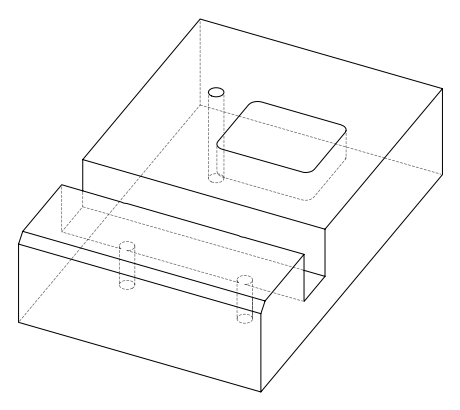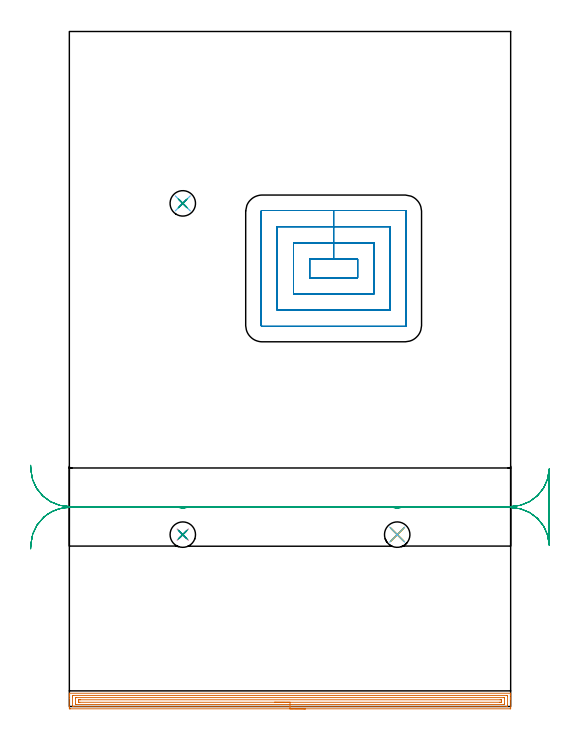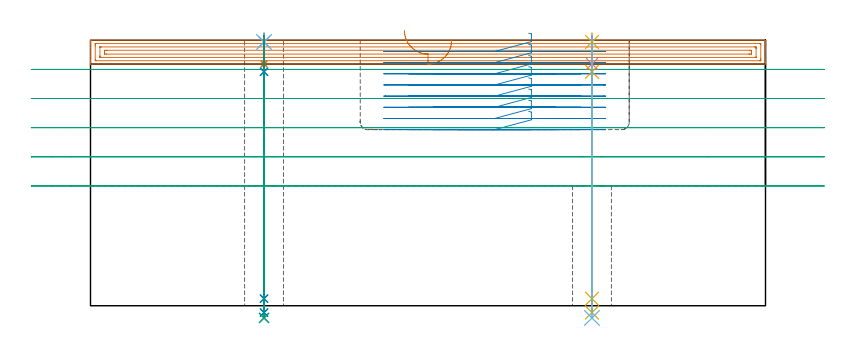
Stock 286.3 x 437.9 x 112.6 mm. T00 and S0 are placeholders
(PLAN: 15 operations, 12 tool changes, 37.9 min)
(1 AREA_MILL | FG_CHAMFER_SURFACE | UGT0205_001 | 9.38 min | 14599 mm3)
(2 MILL_RECTANGULAR_POCKET | POCKET_RECTANGULAR_STRAIGHT | UGT0201_095 | Follow Part, ap 5, ae 75% | 15.1 min | 407013 mm3)
(3 MILL_RECTANGULAR_SLOT | SLOT_RECTANGULAR | UGT0201_005 | Follow Part, ap 12.5, ae 75% | 10.07 min | 895576 mm3)
(4 SPOT_DRILL | STEP1HOLE | NXT0321_9005460120000 | 0.03 min | 0 mm3)
(5 SPOT_DRILL_1 | STEP1HOLE_1 | NXT0321_9005460120000 | 0.03 min | 0 mm3)
(6 SPOT_DRILL_2 | STEP1HOLE_2 | NXT0321_9005460120000 | 0.03 min | 31 mm3)
(7 DRILL_BLIND_HOLE_INTO_CENTER | STEP1HOLE | NXT0301_038 | 0.05 min | 0 mm3)
(8 GUN_DRILL_THROUGH_HOLE | STEP1HOLE | UGT0307_002 | 0.54 min | 1386 mm3)
(9 SPADE_DRILL_TO_ENLARGE_THROUGH_HOLE | STEP1HOLE | UGT0306_007 | 0.48 min | 9575 mm3)
(10 DRILL_BLIND_HOLE_INTO_CENTER_1 | STEP1HOLE_1 | NXT0301_038 | 0.05 min | 0 mm3)
(11 GUN_DRILL_THROUGH_HOLE_1 | STEP1HOLE_1 | UGT0307_002 | 0.54 min | 1413 mm3)
(12 SPADE_DRILL_TO_ENLARGE_THROUGH_HOLE_1 | STEP1HOLE_1 | UGT0306_007 | 0.48 min | 9669 mm3)
(13 DRILL_BLIND_HOLE_INTO_CENTER_2 | STEP1HOLE_2 | NXT0301_038 | 0.05 min | 262 mm3)
(14 GUN_DRILL_THROUGH_HOLE_2 | STEP1HOLE_2 | UGT0307_002 | 0.54 min | 2879 mm3)
(15 SPADE_DRILL_TO_ENLARGE_THROUGH_HOLE_2 | STEP1HOLE_2 | UGT0306_007 | 0.48 min | 20868 mm3)
(TOOL UGT0205_001 | Chamfer Mill 20 x 3 x 45 deg. | D20 FL50 Z2)
(TOOL UGT0201_095 | End mill 20 mm | D20 R3 FL38 Z4)
(TOOL UGT0201_005 | End Mill 50 mm | D50 FL150 Z8)
(TOOL NXT0321_9005460120000 | NC Spot Drill, 142deg, 12mm, Carbide, Uncoated | D12 PA142 FL30 Z2)
(TOOL NXT0301_038 | Carbide Drill 6.7mm [860.1-0670-034A1-MM 2214] | D6.7 PA140 FL53 Z2)
(TOOL UGT0307_002 | Gun Drill 6 mm | D6 PA130 FL24 Z1)
(TOOL UGT0306_007 | Spade Drill 16.5mm | D16.5 PA132 FL10 Z2)
(OP 1 AREA_MILL)
G17 G21 G94 G90
T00 M6
G54
G17 G0 G90 X153.15 Y-1.5 S1061 M3
G43 Z122.6 H0
Z112.5
G94 G1 X153.112 Z111.628 F250.
X152.998 Z110.764
X152.809 Z109.912
X152.547 Z109.08
X152.213 Z108.274
X151.81 Z107.5
X151.342 Z106.764
X150.81 Z106.072
X150.221 Z105.429
X149.578 Z104.84
X148.886 Z104.308
X148.15 Z103.84
X147.376 Z103.437
X146.57 Z103.103
X145.738 Z102.841
X144.886 Z102.652
X144.022 Z102.538
X143.15 Z102.5
X0.621
X0.034 Y-1.494 Z102.504
X0.007 Y-1.492 Z102.506
X0.003 Y-0.908 Z103.09
X0. Y-0.288 Z103.71
Y5.333 Z109.328
Y6.768 Z110.764
Y7.116 Z111.111
Y7.813 Z111.813
Y8.137 Z112.137
X0.007 Y8.545 Z112.537
X0.01 Y8.597 Z112.588
X0.175 Y8.6 Z112.6
X286.125
X286.29 Y8.597 Z112.588
X286.293 Y8.545 Z112.536
X286.3 Y8.137 Z112.136
Y7.813 Z111.813
Y7.116 Z111.111
Y5.876 Z109.873
Y5.333 Z109.328
Y4.713 Z108.709
Y-0.908 Z103.09
X286.298 Y-1.181 Z102.816
X286.29 Y-1.492 Z102.506
X285.979 Y-1.499 Z102.499
X143.15 Y-1.5 Z102.5
Y-0.086 Z103.914
X2.409 Y-0.085 Z103.915
X2.339 Y-0.084 Z103.916
X2.2 Y-0.079 Z103.921
X2.01 Y-0.068 Z103.932
X2.008 Y-0.016 Z103.984
X2.001 Y0.39 Z104.39
X2. Y6.225 Z110.225
Y6.632 Z110.632
X2.004 Y7.116 Z111.116
X2.007 Y7.166 Z111.166
X2.008 Y7.174 Z111.174
X2.038 Y7.179 Z111.179
X2.13 Y7.182 Z111.182
X2.269 Y7.185 Z111.185
X2.339 Y7.186 Z111.186
X283.891 Y7.185 Z111.185
X283.961 Y7.184 Z111.184
X284.1 Y7.179 Z111.179
X284.29 Y7.168 Z111.168
X284.292 Y7.116 Z111.116
X284.299 Y6.71 Z110.71
X284.3 Y0.875 Z104.875
Y0.468 Z104.468
X284.296 Y-0.016 Z103.984
X284.293 Y-0.066 Z103.934
X284.292 Y-0.074 Z103.926
X284.262 Y-0.079 Z103.921
X284.171 Y-0.082 Z103.918
X284.031 Y-0.085 Z103.915
X283.961 Y-0.086 Z103.914
X143.15
Y1.328 Z105.328
X4.635 Y1.329 Z105.329
X4.196 Y1.333 Z105.333
X4.051 Y1.335 Z105.335
X4.01 Y1.343 Z105.343
X4.005 Y1.441 Z105.441
X4.002 Y1.572 Z105.572
X4. Y1.767 Z105.767
Y1.962 Z105.962
X4.001 Y5.527 Z109.527
X4.009 Y5.723 Z109.723
X4.013 Y5.765 Z109.765
X4.032 Y5.768 Z109.768
X4.086 Y5.77 Z109.77
X4.196 Y5.771 Z109.771
X4.65 Y5.772 Z109.772
X281.665 Y5.771 Z109.771
X282.104 Y5.767 Z109.767
X282.249 Y5.765 Z109.765
X282.29 Y5.757 Z109.757
X282.295 Y5.659 Z109.659
X282.298 Y5.528 Z109.528
X282.3 Y5.333 Z109.333
Y5.138 Z109.138
X282.299 Y1.573 Z105.573
X282.291 Y1.377 Z105.377
X282.287 Y1.335 Z105.335
X282.268 Y1.332 Z105.332
X282.214 Y1.33 Z105.33
X282.104 Y1.329 Z105.329
X281.65 Y1.328 Z105.328
X143.15
Y2.743 Z106.743
X6.792
X6.056 Y2.748 Z106.748
X6.019 Y2.749 Z106.749
X6.01 Y2.786 Z106.786
X6.005 Y2.892 Z106.892
X6.002 Y3.106 Z107.106
X6. Y3.533 Z107.533
X6.002 Y3.987 Z107.987
X6.005 Y4.206 Z108.206
X6.01 Y4.314 Z108.314
X6.022 Y4.351 Z108.351
X6.072 Y4.353 Z108.353
X6.877 Y4.357 Z108.357
X6.961
X279.508
X280.244 Y4.352 Z108.352
X280.281 Y4.351 Z108.351
X280.29 Y4.314 Z108.314
X280.295 Y4.208 Z108.208
X280.298 Y3.994 Z107.994
X280.3 Y3.567 Z107.567
X280.298 Y3.113 Z107.113
X280.295 Y2.894 Z106.894
X280.29 Y2.786 Z106.786
X280.278 Y2.749 Z106.749
X280.228 Y2.747 Z106.747
X279.423 Y2.743 Z106.743
X279.339
X143.15
X142.278 Z106.781
X141.414 Z106.895
X140.562 Z107.083
X139.73 Z107.346
X138.924 Z107.68
X138.15 Z108.082
X137.414 Z108.551
X136.722 Z109.082
X136.079 Z109.672
X135.49 Z110.315
X134.958 Z111.007
X134.49 Z111.743
X134.087 Z112.516
X133.753 Z113.322
X133.491 Z114.154
X133.302 Z115.006
X133.188 Z115.871
X133.15 Z116.743
G0 Z122.6
M5
M2
(OP 2 MILL_RECTANGULAR_POCKET)
G17 G21 G94 G90
T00 M6
G54
G17 G0 G90 X185.873 Y278.1 S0 M3
G43 Z122.6 H0
Z115.6
G94 G1 X187. Z115.298 F250.
Y290.3 Z112.029
X171.45 Z107.862
X155.9 F500.
Y278.1
X187.
Y290.3
X171.45
Y300.8
X145.4
Y267.6
X197.5
Y300.8
X171.45
Y311.3
X134.9
Y257.1
X208.
Y311.3
X171.45
Y321.8
X125.1
G3 X124.4 Y321.1 R0.7
G1 Y247.3
G3 X125.1 Y246.6 R0.7
G1 X217.8
G3 X218.5 Y247.3 R0.7
G1 Y321.1
G3 X217.8 Y321.8 R0.7
G1 X171.45
X170.45
G0 X185.873 Y278.1 Z110.862
G1 X187. Z110.561 F250.
Y290.3 Z107.292
X171.45 Z103.125
X155.9 F500.
Y278.1
X187.
Y290.3
X171.45
Y300.8
X145.4
Y267.6
X197.5
Y300.8
X171.45
Y311.3
X134.9
Y257.1
X208.
Y311.3
X171.45
Y321.8
X125.1
G3 X124.4 Y321.1 R0.7
G1 Y247.3
G3 X125.1 Y246.6 R0.7
G1 X217.8
G3 X218.5 Y247.3 R0.7
G1 Y321.1
G3 X217.8 Y321.8 R0.7
G1 X171.45
X170.45
G0 X185.873 Y278.1 Z106.125
G1 X187. Z105.823 F250.
Y290.3 Z102.554
X171.45 Z98.387
X155.9 F500.
Y278.1
X187.
Y290.3
X171.45
Y300.8
X145.4
Y267.6
X197.5
Y300.8
X171.45
Y311.3
X134.9
Y257.1
X208.
Y311.3
X171.45
Y321.8
X125.1
G3 X124.4 Y321.1 R0.7
G1 Y247.3
G3 X125.1 Y246.6 R0.7
G1 X217.8
G3 X218.5 Y247.3 R0.7
G1 Y321.1
G3 X217.8 Y321.8 R0.7
G1 X171.45
X170.45
G0 X185.873 Y278.1 Z101.387
G1 X187. Z101.086 F250.
Y290.3 Z97.817
X171.45 Z93.65
X155.9 F500.
Y278.1
X187.
Y290.3
X171.45
Y300.8
X145.4
Y267.6
X197.5
Y300.8
X171.45
Y311.3
X134.9
Y257.1
X208.
Y311.3
X171.45
Y321.8
X125.1
G3 X124.4 Y321.1 R0.7
G1 Y247.3
G3 X125.1 Y246.6 R0.7
G1 X217.8
G3 X218.5 Y247.3 R0.7
G1 Y321.1
G3 X217.8 Y321.8 R0.7
G1 X171.45
X170.45
G0 X185.873 Y278.1 Z96.65
G1 X187. Z96.348 F250.
Y290.3 Z93.079
X171.45 Z88.912
X155.9 F500.
Y278.1
X187.
Y290.3
X171.45
Y300.8
X145.4
Y267.6
X197.5
Y300.8
X171.45
Y311.3
X134.9
Y257.1
X208.
Y311.3
X171.45
Y321.8
X125.1
G3 X124.4 Y321.1 R0.7
G1 Y247.3
G3 X125.1 Y246.6 R0.7
G1 X217.8
G3 X218.5 Y247.3 R0.7
G1 Y321.1
G3 X217.8 Y321.8 R0.7
G1 X171.45
X170.45
G0 X185.873 Y278.1 Z91.912
G1 X187. Z91.611 F250.
Y290.3 Z88.342
X171.45 Z84.175
X155.9 F500.
Y278.1
X187.
Y290.3
X171.45
Y300.8
X145.4
Y267.6
X197.5
Y300.8
X171.45
Y311.3
X134.9
Y257.1
X208.
Y311.3
X171.45
Y321.8
X125.1
G3 X124.4 Y321.1 R0.7
G1 Y247.3
G3 X125.1 Y246.6 R0.7
G1 X217.8
G3 X218.5 Y247.3 R0.7
G1 Y321.1
G3 X217.8 Y321.8 R0.7
G1 X171.45
X170.45
G0 X185.873 Y278.1 Z87.175
G1 X187. Z86.873 F250.
Y290.3 Z83.604
X171.45 Z79.437
X155.9 F500.
Y278.1
X187.
Y290.3
X171.45
Y300.8
X145.4
Y267.6
X197.5
Y300.8
X171.45
Y311.3
X134.9
Y257.1
X208.
Y311.3
X171.45
Y321.8
X125.1
G3 X124.4 Y321.1 R0.7
G1 Y247.3
G3 X125.1 Y246.6 R0.7
G1 X217.8
G3 X218.5 Y247.3 R0.7
G1 Y321.1
G3 X217.8 Y321.8 R0.7
G1 X171.45
X170.45
G0 X185.873 Y278.1 Z82.437
G1 X187. Z82.136 F250.
Y290.3 Z78.867
X171.45 Z74.7
X155.9 F500.
Y278.1
X187.
Y290.3
X171.45
Y300.8
X145.4
Y267.6
X197.5
Y300.8
X171.45
Y311.3
X134.9
Y257.1
X208.
Y311.3
X171.45
Y321.8
X125.1
G3 X124.4 Y321.1 R0.7
G1 Y247.3
G3 X125.1 Y246.6 R0.7
G1 X217.8
G3 X218.5 Y247.3 R0.7
G1 Y321.1
G3 X217.8 Y321.8 R0.7
G1 X171.45
X170.45
G0 Z122.6
M5
M2
(OP 3 MILL_RECTANGULAR_SLOT)
G17 G21 G94 G90
T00 M6
G54
G17 G0 G90 X-25.117 Y102.328 S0 M3
G43 Z122.6 H0
Z100.24
G94 G1 X-24.97 Y105.324 F250.
G2 X-16.518 Y122.865 R25. F500.
X-7.907 Y127.817 R25. F361.
X0. Y129.1 R25. F279.
G1 X69.732
G2 X73.6 Y128.799 R25.
X77.468 Y129.1 R25.
G1 X208.832
G2 X212.7 Y128.799 R25.
X216.568 Y129.1 R25.
G1 X261.893
X286.3 F500.
G2 X311.29 Y104.807 R25.
G1 Y153.993
G2 X286.3 Y129.7 R25.
G1 X0.
G2 X-24.97 Y153.476 R25.
G1 X-25.117 Y156.472 F250.
G0 Y102.328 Z87.88
G1 X-24.97 Y105.324
G2 X-16.518 Y122.865 R25. F500.
X-7.907 Y127.817 R25. F361.
X0. Y129.1 R25. F279.
G1 X69.732
G2 X73.6 Y128.799 R25.
X77.468 Y129.1 R25.
G1 X208.832
G2 X212.7 Y128.799 R25.
X216.568 Y129.1 R25.
G1 X261.893
X286.3 F500.
G2 X311.29 Y104.807 R25.
G1 Y153.993
G2 X286.3 Y129.7 R25.
G1 X0.
G2 X-24.97 Y153.476 R25.
G1 X-25.117 Y156.472 F250.
G0 Y102.328 Z75.52
G1 X-24.97 Y105.324
G2 X-16.518 Y122.865 R25. F500.
X-7.907 Y127.817 R25. F361.
X0. Y129.1 R25. F279.
G1 X69.732
G2 X73.6 Y128.799 R25.
X77.468 Y129.1 R25.
G1 X208.832
G2 X212.7 Y128.799 R25.
X216.568 Y129.1 R25.
G1 X261.893
X286.3 F500.
G2 X311.29 Y104.807 R25.
G1 Y153.993
G2 X286.3 Y129.7 R25.
G1 X0.
G2 X-24.97 Y153.476 R25.
G1 X-25.117 Y156.472 F250.
G0 Y102.328 Z63.16
G1 X-24.97 Y105.324
G2 X-16.518 Y122.865 R25. F500.
X-7.907 Y127.817 R25. F361.
X0. Y129.1 R25. F279.
G1 X69.732
G2 X73.6 Y128.799 R25.
X77.468 Y129.1 R25.
G1 X208.832
G2 X212.7 Y128.799 R25.
X216.568 Y129.1 R25.
G1 X261.893
X286.3 F500.
G2 X311.29 Y104.807 R25.
G1 Y153.993
G2 X286.3 Y129.7 R25.
G1 X0.
G2 X-24.97 Y153.476 R25.
G1 X-25.117 Y156.472 F250.
G0 Y102.328 Z50.8
G1 X-24.97 Y105.324
G2 X-16.518 Y122.865 R25. F500.
X-7.907 Y127.817 R25. F361.
X0. Y129.1 R25. F279.
G1 X69.732
G2 X73.6 Y128.799 R25.
X77.468 Y129.1 R25.
G1 X208.832
G2 X212.7 Y128.799 R25.
X216.568 Y129.1 R25.
G1 X261.893
X286.3 F500.
G2 X311.29 Y104.807 R25.
G1 Y153.993
G2 X286.3 Y129.7 R25.
G1 X0.
G2 X-24.97 Y153.476 R25.
G1 X-25.117 Y156.472 F250.
G0 Z122.6
M5
M2
(OP 4 SPOT_DRILL)
G17 G21 G94 G90
T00 M6
G54
G17 G0 G90 X73.6 Y111.5 S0 M3
G43 Z122.6 H0
G94 G81 G98 Z111.881 F250. R115.6
G80
M5
M2
(OP 5 SPOT_DRILL_1)
G17 G21 G94 G90
T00 M6
G54
G17 G0 G90 X212.7 Y111.5 S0 M3
G43 Z122.6 H0
G94 G81 G98 Z111.881 F250. R115.6
G80
M5
M2
(OP 6 SPOT_DRILL_2)
G17 G21 G94 G90
T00 M6
G54
G17 G0 G90 X73.6 Y326.4 S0 M3
G43 Z122.6 H0
G94 G81 G98 Z111.881 F250. R115.6
G80
M5
M2
(OP 7 DRILL_BLIND_HOLE_INTO_CENTER)
G17 G21 G94 G90
T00 M6
G54
G17 G0 G90 X73.6 Y111.5 S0 M3
G43 Z122.6 H1
G94 G81 G98 Z102.55 F250. R114.6
G80
M5
M2
(OP 8 GUN_DRILL_THROUGH_HOLE)
G17 G21 G94 G90
T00 M6
G54
G17 G0 G90 X73.6 Y111.5 M8
G43 Z122.6 H0
Z112.409
S716 M3
G94 G1 Z99.243 F125. M26
G4 X.084
Z3. F250.
G4 X.084
Z-2.899 F125.
G4 X.084
M5
M9
G0 Z112.409
Z122.6
M2
(OP 9 SPADE_DRILL_TO_ENLARGE_THROUGH_HOLE)
G17 G21 G94 G90
T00 M6
G54
G17 G0 G90 X73.6 Y111.5 S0 M3
G43 Z122.6 H0
G94 G73 G98 Z-5.173 F250. Q14.722 R114.6
G80
M5
M2
(OP 10 DRILL_BLIND_HOLE_INTO_CENTER_1)
G17 G21 G94 G90
T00 M6
G54
G17 G0 G90 X212.7 Y111.5 S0 M3
G43 Z122.6 H1
G94 G81 G98 Z102.55 F250. R114.6
G80
M5
M2
(OP 11 GUN_DRILL_THROUGH_HOLE_1)
G17 G21 G94 G90
T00 M6
G54
G17 G0 G90 X212.7 Y111.5 M8
G43 Z122.6 H0
Z112.409
S716 M3
G94 G1 Z99.243 F125. M26
G4 X.084
Z3. F250.
G4 X.084
Z-2.899 F125.
G4 X.084
M5
M9
G0 Z112.409
Z122.6
M2
(OP 12 SPADE_DRILL_TO_ENLARGE_THROUGH_HOLE_1)
G17 G21 G94 G90
T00 M6
G54
G17 G0 G90 X212.7 Y111.5 S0 M3
G43 Z122.6 H0
G94 G73 G98 Z-5.173 F250. Q14.722 R114.6
G80
M5
M2
(OP 13 DRILL_BLIND_HOLE_INTO_CENTER_2)
G17 G21 G94 G90
T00 M6
G54
G17 G0 G90 X73.6 Y326.4 S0 M3
G43 Z122.6 H1
G94 G81 G98 Z102.55 F250. R114.6
G80
M5
M2
(OP 14 GUN_DRILL_THROUGH_HOLE_2)
G17 G21 G94 G90
T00 M6
G54
G17 G0 G90 X73.6 Y326.4 M8
G43 Z122.6 H0
Z112.409
S716 M3
G94 G1 Z99.243 F125. M26
G4 X.084
Z3. F250.
G4 X.084
Z-2.899 F125.
G4 X.084
M5
M9
G0 Z112.409
Z122.6
M2
(OP 15 SPADE_DRILL_TO_ENLARGE_THROUGH_HOLE_2)
G17 G21 G94 G90
T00 M6
G54
G17 G0 G90 X73.6 Y326.4 S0 M3
G43 Z122.6 H0
G94 G73 G98 Z-5.173 F250. Q14.722 R114.6
G80
M5
M2
